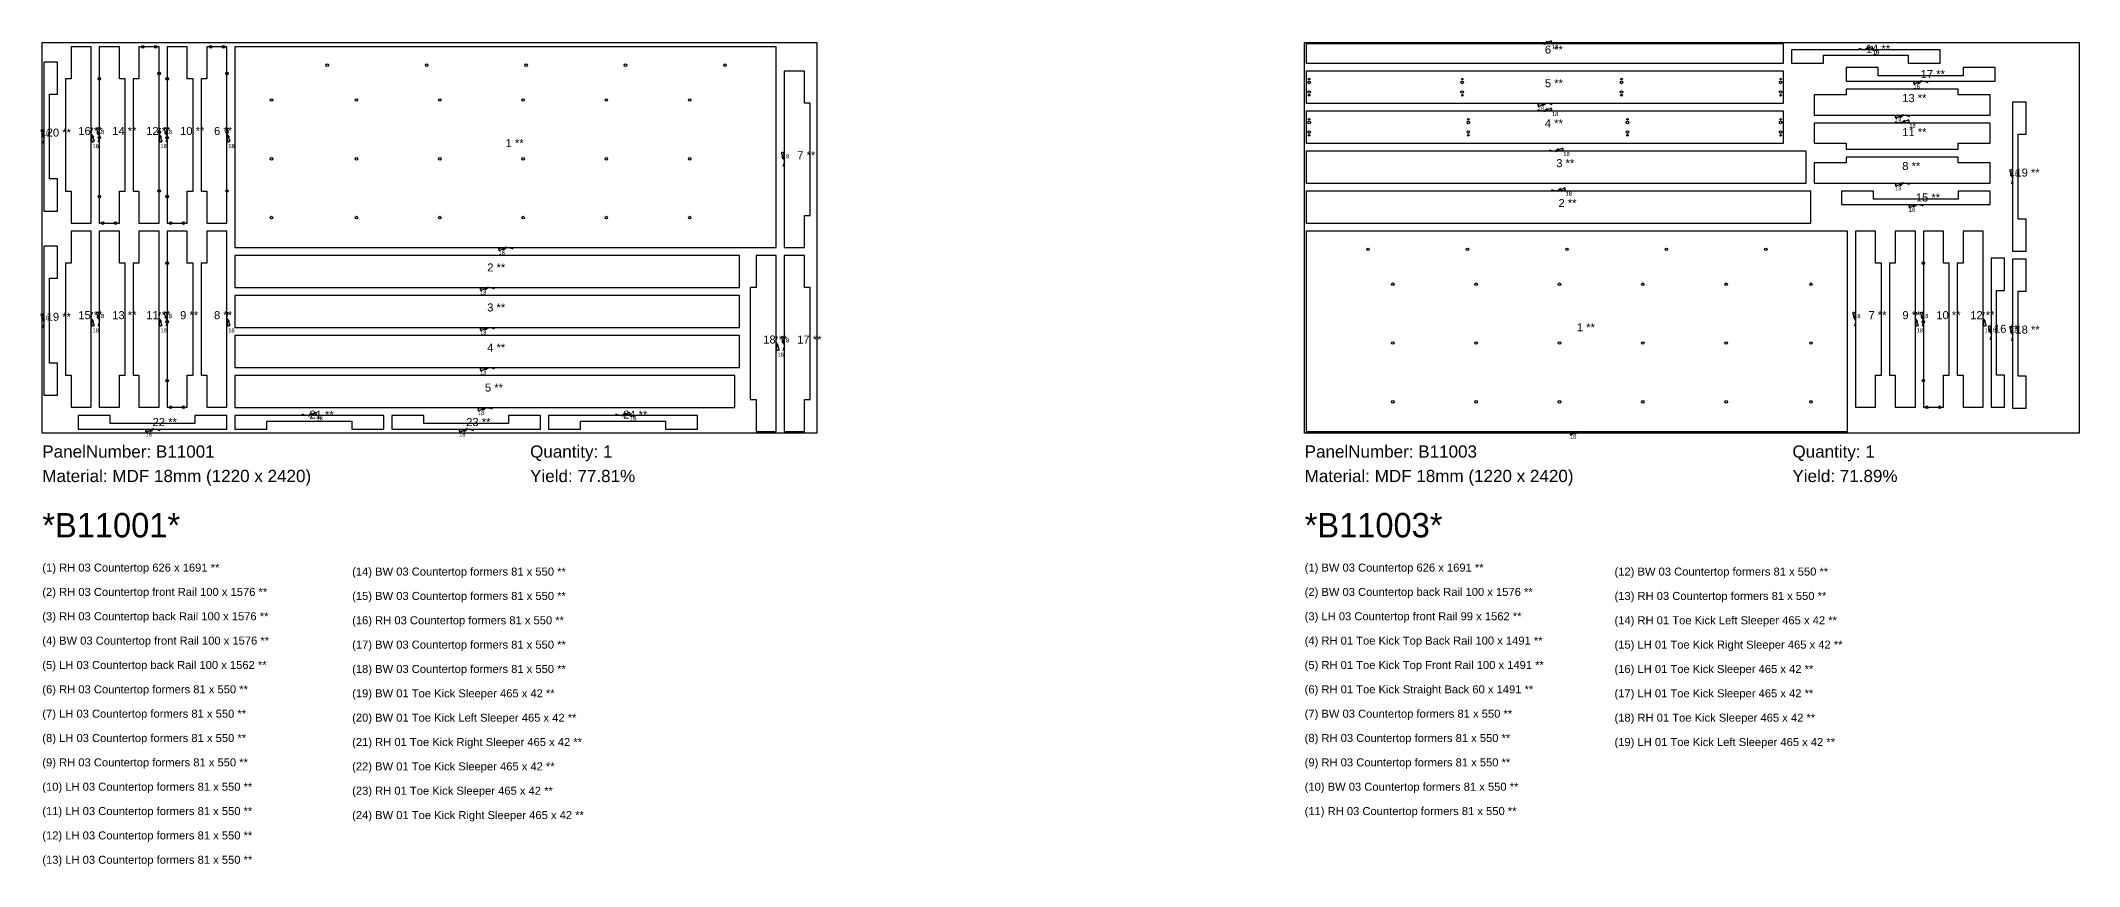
# Model space of a CAD drawing. Header units: inches. Extents: x -5 to 121280, y -1351 to 1225.
# Drawn here: x -5 to 6364, y -1351 to 1225 of the extents above; entities that cross this region are included whole.
import ezdxf

# ---------------------------------------------------------------- set-up
doc = ezdxf.new("R2010")
doc.units = ezdxf.units.IN
doc.header["$MEASUREMENT"] = 0
for name, color, linetype in [('BORDER_Z18P0RT1015', 7, 'Continuous'), ('NESTBORDER_Z18P0', 7, 'Continuous'), ('NESTTEXT', 1, 'Continuous'), ('PLINEDIRECTION', 6, 'Continuous'), ('VBORE_Z12P0', 3, 'Continuous'), ('VBORE_Z18P0', 3, 'Continuous')]:
    doc.layers.add(name, color=color, linetype=linetype)
doc.styles.add('BARCODE', font='3of9.TTF', dxfattribs={"height": 3})
doc.styles.get("Standard").update_dxf_attribs({"font": 'arial.ttf'})

msp = doc.modelspace()

# ---------------------------------------------------------------- linework, layer by layer
at = {"layer": 'BORDER_Z18P0RT1015', "color": 2}
for points in [[(4716.7, 1219, -0.103855), (4697.7, 1215), (3949, 1215), (3949, 1155), (5440, 1155), (5440, 1215), (4691.3, 1215, -0.103855), (4672.3, 1219)], [(1, 948.2, -0.103855), (5, 929.2), (5, 693.5), (47, 693.5), (47, 793.5), (22, 793.5), (22, 1058.5), (47, 1058.5), (47, 1158.5), (5, 1158.5), (5, 922.8, -0.103855), (1, 903.8)], [(157, 908.8, -0.103855), (153, 927.8), (153, 1206), (90, 1206), (90, 1106), (72, 1106), (72, 756), (90, 756), (90, 656), (153, 656), (153, 934.2, -0.103855), (157, 953.2)], [(174, 953.2, -0.103855), (178, 934.2), (178, 656), (241, 656), (241, 756), (259, 756), (259, 1106), (241, 1106), (241, 1206), (178, 1206), (178, 927.8, -0.103855), (174, 908.8)], [(369, 908.8, -0.103855), (365, 927.8), (365, 1206), (302, 1206), (302, 1106), (284, 1106), (284, 756), (302, 756), (302, 656), (365, 656), (365, 934.2, -0.103855), (369, 953.2)], [(386, 953.2, -0.103855), (390, 934.2), (390, 656), (453, 656), (453, 756), (471, 756), (471, 1106), (453, 1106), (453, 1206), (390, 1206), (390, 927.8, -0.103855), (386, 908.8)], [(581, 908.8, -0.103855), (577, 927.8), (577, 1206), (514, 1206), (514, 1106), (496, 1106), (496, 756), (514, 756), (514, 656), (577, 656), (577, 934.2, -0.103855), (581, 953.2)], [(1425.3, 576, -0.103855), (1444.3, 580), (2293, 580), (2293, 1206), (602, 1206), (602, 580), (1450.7, 580, -0.103855), (1469.7, 576)], [(5719.7, 1201, -0.103855), (5700.7, 1197), (5465, 1197), (5465, 1155), (5565, 1155), (5565, 1180), (5830, 1180), (5830, 1155), (5930, 1155), (5930, 1197), (5694.3, 1197, -0.103855), (5675.3, 1201)], [(2314, 877.2, -0.103855), (2318, 858.2), (2318, 580), (2381, 580), (2381, 680), (2399, 680), (2399, 1030), (2381, 1030), (2381, 1130), (2318, 1130), (2318, 851.8, -0.103855), (2314, 832.8)], [(4672.3, 1026, -0.103855), (4691.3, 1030), (5440, 1030), (5440, 1130), (3949, 1130), (3949, 1030), (4697.7, 1030, -0.103855), (4716.7, 1026)], [(5846.3, 1095, -0.103855), (5865.3, 1099), (6101, 1099), (6101, 1141), (6001, 1141), (6001, 1116), (5736, 1116), (5736, 1141), (5636, 1141), (5636, 1099), (5871.7, 1099, -0.103855), (5890.7, 1095)], [(5788.8, 989, -0.103855), (5807.8, 993), (6086, 993), (6086, 1056), (5986, 1056), (5986, 1074), (5636, 1074), (5636, 1056), (5536, 1056), (5536, 993), (5814.2, 993, -0.103855), (5833.2, 989)], [(6152, 823.2, -0.103855), (6156, 804.2), (6156, 568.5), (6198, 568.5), (6198, 668.5), (6173, 668.5), (6173, 933.5), (6198, 933.5), (6198, 1033.5), (6156, 1033.5), (6156, 797.8, -0.103855), (6152, 778.8)], [(4716.7, 1009, -0.103855), (4697.7, 1005), (3949, 1005), (3949, 905), (5440, 905), (5440, 1005), (4691.3, 1005, -0.103855), (4672.3, 1009)], [(5833.2, 972, -0.103855), (5814.2, 968), (5536, 968), (5536, 905), (5636, 905), (5636, 887), (5986, 887), (5986, 905), (6086, 905), (6086, 968), (5807.8, 968, -0.103855), (5788.8, 972)], [(4752.2, 884, -0.103855), (4733.2, 880), (3949, 880), (3949, 781), (5511, 781), (5511, 880), (4726.8, 880, -0.103855), (4707.8, 884)], [(5788.8, 777, -0.103855), (5807.8, 781), (6086, 781), (6086, 844), (5986, 844), (5986, 862), (5636, 862), (5636, 844), (5536, 844), (5536, 781), (5814.2, 781, -0.103855), (5833.2, 777)], [(4759.2, 760, -0.103855), (4740.2, 756), (3949, 756), (3949, 656), (5525, 656), (5525, 756), (4733.8, 756, -0.103855), (4714.8, 760)], [(5831.3, 710, -0.103855), (5850.3, 714), (6086, 714), (6086, 756), (5986, 756), (5986, 731), (5721, 731), (5721, 756), (5621, 756), (5621, 714), (5856.7, 714, -0.103855), (5875.7, 710)], [(1, 373.2, -0.103855), (5, 354.2), (5, 118.5), (47, 118.5), (47, 218.5), (22, 218.5), (22, 483.5), (47, 483.5), (47, 583.5), (5, 583.5), (5, 347.8, -0.103855), (1, 328.8)], [(157, 333.8, -0.103855), (153, 352.8), (153, 631), (90, 631), (90, 531), (72, 531), (72, 181), (90, 181), (90, 81), (153, 81), (153, 359.2, -0.103855), (157, 378.2)], [(174, 378.2, -0.103855), (178, 359.2), (178, 81), (241, 81), (241, 181), (259, 181), (259, 531), (241, 531), (241, 631), (178, 631), (178, 352.8, -0.103855), (174, 333.8)], [(369, 333.8, -0.103855), (365, 352.8), (365, 631), (302, 631), (302, 531), (284, 531), (284, 181), (302, 181), (302, 81), (365, 81), (365, 359.2, -0.103855), (369, 378.2)], [(386, 378.2, -0.103855), (390, 359.2), (390, 81), (453, 81), (453, 181), (471, 181), (471, 531), (453, 531), (453, 631), (390, 631), (390, 352.8, -0.103855), (386, 333.8)], [(581, 333.8, -0.103855), (577, 352.8), (577, 631), (514, 631), (514, 531), (496, 531), (496, 181), (514, 181), (514, 81), (577, 81), (577, 359.2, -0.103855), (581, 378.2)], [(4772.3, 1, -0.103855), (4791.3, 5), (5640, 5), (5640, 631), (3949, 631), (3949, 5), (4797.7, 5, -0.103855), (4816.7, 1)], [(5661, 378.2, -0.103855), (5665, 359.2), (5665, 81), (5728, 81), (5728, 181), (5746, 181), (5746, 531), (5728, 531), (5728, 631), (5665, 631), (5665, 352.8, -0.103855), (5661, 333.8)], [(5856, 333.8, -0.103855), (5852, 352.8), (5852, 631), (5789, 631), (5789, 531), (5771, 531), (5771, 181), (5789, 181), (5789, 81), (5852, 81), (5852, 359.2, -0.103855), (5856, 378.2)], [(5873, 378.2, -0.103855), (5877, 359.2), (5877, 81), (5940, 81), (5940, 181), (5958, 181), (5958, 531), (5940, 531), (5940, 631), (5877, 631), (5877, 352.8, -0.103855), (5873, 333.8)], [(6068, 333.8, -0.103855), (6064, 352.8), (6064, 631), (6001, 631), (6001, 531), (5983, 531), (5983, 181), (6001, 181), (6001, 81), (6064, 81), (6064, 359.2, -0.103855), (6068, 378.2)], [(1367.8, 451, -0.103855), (1386.8, 455), (2178, 455), (2178, 555), (602, 555), (602, 455), (1393.2, 455, -0.103855), (1412.2, 451)], [(2297, 257.8, -0.103855), (2293, 276.8), (2293, 555), (2230, 555), (2230, 455), (2212, 455), (2212, 105), (2230, 105), (2230, 5), (2293, 5), (2293, 283.2, -0.103855), (2297, 302.2)], [(2314, 302.2, -0.103855), (2318, 283.2), (2318, 5), (2381, 5), (2381, 105), (2399, 105), (2399, 455), (2381, 455), (2381, 555), (2318, 555), (2318, 276.8, -0.103855), (2314, 257.8)], [(6085, 335.7, -0.103855), (6089, 316.7), (6089, 81), (6131, 81), (6131, 181), (6106, 181), (6106, 446), (6131, 446), (6131, 546), (6089, 546), (6089, 310.3, -0.103855), (6085, 291.3)], [(6152, 333.2, -0.103855), (6156, 314.2), (6156, 78.5), (6198, 78.5), (6198, 178.5), (6173, 178.5), (6173, 443.5), (6198, 443.5), (6198, 543.5), (6156, 543.5), (6156, 307.8, -0.103855), (6152, 288.8)], [(1367.8, 326, -0.103855), (1386.8, 330), (2178, 330), (2178, 430), (602, 430), (602, 330), (1393.2, 330, -0.103855), (1412.2, 326)], [(1367.8, 201, -0.103855), (1386.8, 205), (2178, 205), (2178, 305), (602, 305), (602, 205), (1393.2, 205, -0.103855), (1412.2, 201)], [(1360.8, 76, -0.103855), (1379.8, 80), (2164, 80), (2164, 180), (602, 180), (602, 80), (1386.2, 80, -0.103855), (1405.2, 76)], [(322.3, 9, -0.103855), (341.3, 13), (577, 13), (577, 55), (477, 55), (477, 30), (212, 30), (212, 55), (112, 55), (112, 13), (347.7, 13, -0.103855), (366.7, 9)], [(856.7, 59, -0.103855), (837.7, 55), (602, 55), (602, 13), (702, 13), (702, 38), (967, 38), (967, 13), (1067, 13), (1067, 55), (831.3, 55, -0.103855), (812.3, 59)], [(1302.3, 9, -0.103855), (1321.3, 13), (1557, 13), (1557, 55), (1457, 55), (1457, 30), (1192, 30), (1192, 55), (1092, 55), (1092, 13), (1327.7, 13, -0.103855), (1346.7, 9)], [(1836.7, 59, -0.103855), (1817.7, 55), (1582, 55), (1582, 13), (1682, 13), (1682, 38), (1947, 38), (1947, 13), (2047, 13), (2047, 55), (1811.3, 55, -0.103855), (1792.3, 59)]]:
    msp.add_lwpolyline(points, format="xyb", dxfattribs=at)
at = {"layer": 'NESTBORDER_Z18P0', "color": 2}
for points in [[(0, 0), (0, 1220), (2420, 1220), (2420, 0)], [(3944, 0), (3944, 1220), (6364, 1220), (6364, 0)]]:
    msp.add_lwpolyline(points, close=True, dxfattribs=at)
at = {"layer": 'PLINEDIRECTION', "color": 6}
for points in [[(4716.7, 1219), (4714.2, 1224.8), (4690.9, 1214.6), (4703.8, 1216.8), (4701.3, 1222.6), (4690.9, 1214.6), (4703.2, 1218.3), (4701.9, 1221.2), (4690.9, 1214.6)], [(5719.7, 1201), (5717.2, 1206.8), (5693.9, 1196.6), (5706.8, 1198.8), (5704.3, 1204.6), (5693.9, 1196.6), (5706.2, 1200.3), (5704.9, 1203.2), (5693.9, 1196.6)], [(5846.3, 1095), (5848.8, 1089.2), (5872.1, 1099.4), (5859.2, 1097.2), (5861.7, 1091.4), (5872.1, 1099.4), (5859.8, 1095.8), (5861.1, 1092.8), (5872.1, 1099.4)], [(4672.3, 1026), (4674.8, 1020.2), (4698.1, 1030.4), (4685.2, 1028.2), (4687.7, 1022.4), (4698.1, 1030.4), (4685.8, 1026.7), (4687.1, 1023.8), (4698.1, 1030.4)], [(4716.7, 1009), (4714.2, 1014.8), (4690.9, 1004.6), (4703.8, 1006.8), (4701.3, 1012.6), (4690.9, 1004.6), (4703.2, 1008.3), (4701.9, 1011.2), (4690.9, 1004.6)], [(5788.8, 989), (5791.3, 983.2), (5814.6, 993.4), (5801.7, 991.2), (5804.2, 985.4), (5814.6, 993.4), (5802.3, 989.7), (5803.6, 986.8), (5814.6, 993.4)], [(5833.2, 972), (5830.7, 977.8), (5807.4, 967.6), (5820.3, 969.8), (5817.8, 975.6), (5807.4, 967.6), (5819.7, 971.3), (5818.4, 974.2), (5807.4, 967.6)], [(1, 948.2), (-4.8, 945.7), (5.4, 922.4), (3.2, 935.3), (-2.6, 932.8), (5.4, 922.4), (1.7, 934.7), (-1.2, 933.4), (5.4, 922.4)], [(157, 908.8), (162.8, 911.3), (152.6, 934.6), (154.8, 921.7), (160.6, 924.2), (152.6, 934.6), (156.3, 922.3), (159.2, 923.6), (152.6, 934.6)], [(174, 953.2), (168.2, 950.7), (178.4, 927.4), (176.2, 940.3), (170.4, 937.8), (178.4, 927.4), (174.8, 939.7), (171.8, 938.4), (178.4, 927.4)], [(369, 908.8), (374.8, 911.3), (364.6, 934.6), (366.8, 921.7), (372.6, 924.2), (364.6, 934.6), (368.3, 922.3), (371.2, 923.6), (364.6, 934.6)], [(386, 953.2), (380.2, 950.7), (390.4, 927.4), (388.2, 940.3), (382.4, 937.8), (390.4, 927.4), (386.8, 939.7), (383.8, 938.4), (390.4, 927.4)], [(581, 908.8), (586.8, 911.3), (576.6, 934.6), (578.8, 921.7), (584.6, 924.2), (576.6, 934.6), (580.3, 922.3), (583.2, 923.6), (576.6, 934.6)], [(2314, 877.2), (2308.2, 874.7), (2318.4, 851.4), (2316.2, 864.3), (2310.4, 861.8), (2318.4, 851.4), (2314.8, 863.7), (2311.8, 862.4), (2318.4, 851.4)], [(4752.2, 884), (4749.7, 889.8), (4726.4, 879.6), (4739.3, 881.8), (4736.8, 887.6), (4726.4, 879.6), (4738.7, 883.3), (4737.4, 886.2), (4726.4, 879.6)], [(4759.2, 760), (4756.7, 765.8), (4733.4, 755.6), (4746.3, 757.8), (4743.8, 763.6), (4733.4, 755.6), (4745.7, 759.3), (4744.4, 762.2), (4733.4, 755.6)], [(5788.8, 777), (5791.3, 771.2), (5814.6, 781.4), (5801.7, 779.2), (5804.2, 773.4), (5814.6, 781.4), (5802.3, 777.7), (5803.6, 774.8), (5814.6, 781.4)], [(6152, 823.2), (6146.2, 820.7), (6156.4, 797.4), (6154.2, 810.3), (6148.4, 807.8), (6156.4, 797.4), (6152.7, 809.7), (6149.8, 808.4), (6156.4, 797.4)], [(5831.3, 710), (5833.8, 704.2), (5857.1, 714.4), (5844.2, 712.2), (5846.7, 706.4), (5857.1, 714.4), (5844.8, 710.7), (5846.1, 707.8), (5857.1, 714.4)], [(1425.3, 576), (1427.8, 570.2), (1451.1, 580.4), (1438.2, 578.2), (1440.7, 572.4), (1451.1, 580.4), (1438.8, 576.7), (1440.1, 573.8), (1451.1, 580.4)], [(1367.8, 451), (1370.3, 445.2), (1393.6, 455.4), (1380.7, 453.2), (1383.2, 447.4), (1393.6, 455.4), (1381.3, 451.7), (1382.6, 448.8), (1393.6, 455.4)], [(1, 373.2), (-4.8, 370.7), (5.4, 347.4), (3.2, 360.3), (-2.6, 357.8), (5.4, 347.4), (1.7, 359.7), (-1.2, 358.4), (5.4, 347.4)], [(157, 333.8), (162.8, 336.3), (152.6, 359.6), (154.8, 346.7), (160.6, 349.2), (152.6, 359.6), (156.3, 347.3), (159.2, 348.6), (152.6, 359.6)], [(174, 378.2), (168.2, 375.7), (178.4, 352.4), (176.2, 365.3), (170.4, 362.8), (178.4, 352.4), (174.8, 364.7), (171.8, 363.4), (178.4, 352.4)], [(369, 333.8), (374.8, 336.3), (364.6, 359.6), (366.8, 346.7), (372.6, 349.2), (364.6, 359.6), (368.3, 347.3), (371.2, 348.6), (364.6, 359.6)], [(386, 378.2), (380.2, 375.7), (390.4, 352.4), (388.2, 365.3), (382.4, 362.8), (390.4, 352.4), (386.8, 364.7), (383.8, 363.4), (390.4, 352.4)], [(581, 333.8), (586.8, 336.3), (576.6, 359.6), (578.8, 346.7), (584.6, 349.2), (576.6, 359.6), (580.3, 347.3), (583.2, 348.6), (576.6, 359.6)], [(1367.8, 326), (1370.3, 320.2), (1393.6, 330.4), (1380.7, 328.2), (1383.2, 322.4), (1393.6, 330.4), (1381.3, 326.7), (1382.6, 323.8), (1393.6, 330.4)], [(5661, 378.2), (5655.2, 375.7), (5665.4, 352.4), (5663.2, 365.3), (5657.4, 362.8), (5665.4, 352.4), (5661.7, 364.7), (5658.8, 363.4), (5665.4, 352.4)], [(5856, 333.8), (5861.8, 336.3), (5851.6, 359.6), (5853.8, 346.7), (5859.6, 349.2), (5851.6, 359.6), (5855.3, 347.3), (5858.2, 348.6), (5851.6, 359.6)], [(5873, 378.2), (5867.2, 375.7), (5877.4, 352.4), (5875.2, 365.3), (5869.4, 362.8), (5877.4, 352.4), (5873.7, 364.7), (5870.8, 363.4), (5877.4, 352.4)], [(6068, 333.8), (6073.8, 336.3), (6063.6, 359.6), (6065.8, 346.7), (6071.6, 349.2), (6063.6, 359.6), (6067.3, 347.3), (6070.2, 348.6), (6063.6, 359.6)], [(6085, 335.7), (6079.2, 333.2), (6089.4, 309.9), (6087.2, 322.8), (6081.4, 320.3), (6089.4, 309.9), (6085.7, 322.2), (6082.8, 320.9), (6089.4, 309.9)], [(6152, 333.2), (6146.2, 330.7), (6156.4, 307.4), (6154.2, 320.3), (6148.4, 317.8), (6156.4, 307.4), (6152.7, 319.7), (6149.8, 318.4), (6156.4, 307.4)], [(2297, 257.8), (2302.8, 260.3), (2292.6, 283.6), (2294.8, 270.7), (2300.6, 273.2), (2292.6, 283.6), (2296.3, 271.3), (2299.2, 272.6), (2292.6, 283.6)], [(2314, 302.2), (2308.2, 299.7), (2318.4, 276.4), (2316.2, 289.3), (2310.4, 286.8), (2318.4, 276.4), (2314.8, 288.7), (2311.8, 287.4), (2318.4, 276.4)], [(1367.8, 201), (1370.3, 195.2), (1393.6, 205.4), (1380.7, 203.2), (1383.2, 197.4), (1393.6, 205.4), (1381.3, 201.7), (1382.6, 198.8), (1393.6, 205.4)], [(856.7, 59), (854.2, 64.8), (830.9, 54.6), (843.8, 56.8), (841.3, 62.6), (830.9, 54.6), (843.2, 58.3), (841.9, 61.2), (830.9, 54.6)], [(1360.8, 76), (1363.3, 70.2), (1386.6, 80.4), (1373.7, 78.2), (1376.2, 72.4), (1386.6, 80.4), (1374.3, 76.7), (1375.6, 73.8), (1386.6, 80.4)], [(1836.7, 59), (1834.2, 64.8), (1810.9, 54.6), (1823.8, 56.8), (1821.3, 62.6), (1810.9, 54.6), (1823.2, 58.3), (1821.9, 61.2), (1810.9, 54.6)], [(322.3, 9), (324.8, 3.2), (348.1, 13.4), (335.2, 11.2), (337.7, 5.4), (348.1, 13.4), (335.8, 9.7), (337.1, 6.8), (348.1, 13.4)], [(1302.3, 9), (1304.8, 3.2), (1328.1, 13.4), (1315.2, 11.2), (1317.7, 5.4), (1328.1, 13.4), (1315.8, 9.8), (1317.1, 6.8), (1328.1, 13.4)], [(4772.3, 1), (4774.8, -4.8), (4798.1, 5.4), (4785.2, 3.2), (4787.7, -2.6), (4798.1, 5.4), (4785.8, 1.7), (4787.1, -1.2), (4798.1, 5.4)]]:
    msp.add_lwpolyline(points, dxfattribs=at)
at = {"layer": 'VBORE_Z12P0', "color": 3}
for centre in [(314, 1206), (354, 1206), (526, 1206), (566, 1206), (890, 1149), (1200.8, 1149), (1511.5, 1149), (1822.3, 1149), (2133, 1149), (178, 1106), (365, 1123), (390, 1106), (577, 1123), (3958, 1095), (4436.3, 1095), (4933.7, 1095), (5431, 1095), (716, 1040), (981.4, 1040), (981.4, 1040), (1241.7, 1040), (1502, 1040), (1762.3, 1040), (2022.7, 1040), (3958, 1065), (4436.3, 1065), (4933.7, 1065), (5431, 1065), (3958, 970), (4455.3, 970), (4952.7, 970), (5431, 970), (178, 922.5), (365, 939.5), (390, 922.5), (577, 939.5), (3958, 940), (4455.3, 940), (4952.7, 940), (5431, 940), (716, 856.5), (981.4, 856.5), (981.4, 856.5), (1241.7, 856.5), (1502, 856.5), (1762.3, 856.5), (2022.7, 856.5), (178, 739), (365, 756), (390, 739), (577, 756), (189, 656), (229, 656), (401, 656), (441, 656), (716, 673), (981.4, 673), (981.4, 673), (1241.7, 673), (1502, 673), (1762.3, 673), (2022.7, 673), (4142, 574), (4452.8, 574), (4763.5, 574), (5074.2, 574), (5385, 574), (390, 531), (5877, 531), (4219.4, 465), (4219.4, 465), (4479.7, 465), (4740, 465), (5000.3, 465), (5260.7, 465), (5526, 465), (390, 347.5), (5877, 347.5), (4219.4, 281.5), (4219.4, 281.5), (4479.7, 281.5), (4740, 281.5), (5000.3, 281.5), (5260.7, 281.5), (5526, 281.5), (390, 164), (5877, 164), (401, 81), (441, 81), (4219.4, 98), (4219.4, 98), (4479.7, 98), (4740, 98), (5000.3, 98), (5260.7, 98), (5526, 98), (5888, 81), (5928, 81)]:
    msp.add_circle(centre, 4, dxfattribs=at)
at = {"layer": 'VBORE_Z18P0', "color": 3}
for centre in [(3958, 1105), (4436.3, 1105), (4933.7, 1105), (5431, 1105), (3958, 1055), (4436.3, 1055), (4933.7, 1055), (5431, 1055), (3958, 980), (4455.3, 980), (4952.7, 980), (5431, 980), (3958, 930), (4455.3, 930), (4952.7, 930), (5431, 930)]:
    msp.add_circle(centre, 2.5, dxfattribs=at)

# ---------------------------------------------------------------- texts
at = {"layer": 'NESTTEXT', "color": 1}
for s, height, p in [('6 **', 25, (4694.5, 1185)), ('14 **', 25, (5697.5, 1187.6)), ('5 **', 25, (4694.5, 1080)), ('17 **', 25, (5868.5, 1108.4)), ('13 **', 25, (5811, 1033.5)), ('16 **', 25, (112.5, 931)), ('14 **', 25, (218.5, 931)), ('12 **', 25, (324.5, 931)), ('10 **', 25, (430.5, 931)), ('6 **', 25, (536.5, 931)), ('4 **', 25, (4694.5, 955)), ('20 **', 25, (13.6, 926)), ('1 **', 25, (1447.5, 893)), ('11 **', 25, (5811, 927.5)), ('7 **', 25, (2358.5, 855)), ('3 **', 25, (4730, 830.5)), ('8 **', 25, (5811, 821.5)), ('19 **', 25, (6164.6, 801)), ('2 **', 25, (4737, 706)), ('15 **', 25, (5853.5, 723.4)), ('2 **', 25, (1390, 505)), ('3 **', 25, (1390, 380)), ('19 **', 25, (13.6, 351)), ('15 **', 25, (112.5, 356)), ('13 **', 25, (218.5, 356)), ('11 **', 25, (324.5, 356)), ('9 **', 25, (430.5, 356)), ('8 **', 25, (536.5, 356)), ('1 **', 25, (4794.5, 318)), ('7 **', 25, (5705.5, 356)), ('9 **', 25, (5811.5, 356)), ('10 **', 25, (5917.5, 356)), ('12 **', 25, (6023.5, 356)), ('16 **', 25, (6097.6, 313.5)), ('18 **', 25, (6164.6, 311)), ('4 **', 25, (1390, 255)), ('18 **', 25, (2252.5, 280)), ('17 **', 25, (2358.5, 280)), ('5 **', 25, (1383, 130)), ('21 **', 25, (834.5, 45.6)), ('24 **', 25, (1814.5, 45.6)), ('22 **', 25, (344.5, 22.4)), ('23 **', 25, (1324.5, 22.4)), ('PanelNumber: B11001', 38.1, (0, -76.2)), ('Quantity: 1', 38.1, (1524, -76.2)), ('PanelNumber: B11003', 38.1, (3944, -76.2)), ('Quantity: 1', 38.1, (5468, -76.2)), ('Material: MDF 18mm (1220 x 2420)', 38.1, (0, -152.4)), ('Yield: 77.81%', 38.1, (1524, -152.4)), ('Material: MDF 18mm (1220 x 2420)', 38.1, (3944, -152.4)), ('Yield: 71.89%', 38.1, (5468, -152.4)), ('(1) RH 03 Countertop 626 x 1691 **', 25, (0, -431.8)), ('(14) BW 03 Countertop formers 81 x 550 **', 25, (968, -444.3)), ('(1) BW 03 Countertop 626 x 1691 **', 25, (3944, -431.8)), ('(12) BW 03 Countertop formers 81 x 550 **', 25, (4912, -444.3)), ('(2) RH 03 Countertop front Rail 100 x 1576 **', 25, (0, -507.8)), ('(15) BW 03 Countertop formers 81 x 550 **', 25, (968, -520.3)), ('(2) BW 03 Countertop back Rail 100 x 1576 **', 25, (3944, -507.8)), ('(13) RH 03 Countertop formers 81 x 550 **', 25, (4912, -520.3)), ('(3) RH 03 Countertop back Rail 100 x 1576 **', 25, (0, -583.8)), ('(16) RH 03 Countertop formers 81 x 550 **', 25, (968, -596.3)), ('(3) LH 03 Countertop front Rail 99 x 1562 **', 25, (3944, -583.8)), ('(14) RH 01 Toe Kick Left Sleeper 465 x 42 **', 25, (4912, -596.3)), ('(4) BW 03 Countertop front Rail 100 x 1576 **', 25, (0, -659.8)), ('(4) RH 01 Toe Kick Top Back Rail 100 x 1491 **', 25, (3944, -659.8)), ('(17) BW 03 Countertop formers 81 x 550 **', 25, (968, -672.3)), ('(15) LH 01 Toe Kick Right Sleeper 465 x 42 **', 25, (4912, -672.3)), ('(5) LH 03 Countertop back Rail 100 x 1562 **', 25, (0, -735.8)), ('(18) BW 03 Countertop formers 81 x 550 **', 25, (968, -748.3)), ('(5) RH 01 Toe Kick Top Front Rail 100 x 1491 **', 25, (3944, -735.8)), ('(16) LH 01 Toe Kick Sleeper 465 x 42 **', 25, (4912, -748.3)), ('(6) RH 03 Countertop formers 81 x 550 **', 25, (0, -811.8)), ('(19) BW 01 Toe Kick Sleeper 465 x 42 **', 25, (968, -824.3)), ('(6) RH 01 Toe Kick Straight Back 60 x 1491 **', 25, (3944, -811.8)), ('(17) LH 01 Toe Kick Sleeper 465 x 42 **', 25, (4912, -824.3)), ('(7) LH 03 Countertop formers 81 x 550 **', 25, (0, -887.8)), ('(20) BW 01 Toe Kick Left Sleeper 465 x 42 **', 25, (968, -900.3)), ('(7) BW 03 Countertop formers 81 x 550 **', 25, (3944, -887.8)), ('(18) RH 01 Toe Kick Sleeper 465 x 42 **', 25, (4912, -900.3)), ('(8) LH 03 Countertop formers 81 x 550 **', 25, (0, -963.8)), ('(21) RH 01 Toe Kick Right Sleeper 465 x 42 **', 25, (968, -976.3)), ('(8) RH 03 Countertop formers 81 x 550 **', 25, (3944, -963.8)), ('(19) LH 01 Toe Kick Left Sleeper 465 x 42 **', 25, (4912, -976.3)), ('(9) RH 03 Countertop formers 81 x 550 **', 25, (0, -1039.8)), ('(9) RH 03 Countertop formers 81 x 550 **', 25, (3944, -1039.8)), ('(22) BW 01 Toe Kick Sleeper 465 x 42 **', 25, (968, -1052.3)), ('(10) LH 03 Countertop formers 81 x 550 **', 25, (0, -1115.8)), ('(23) RH 01 Toe Kick Sleeper 465 x 42 **', 25, (968, -1128.3)), ('(10) BW 03 Countertop formers 81 x 550 **', 25, (3944, -1115.8)), ('(11) LH 03 Countertop formers 81 x 550 **', 25, (0, -1191.8)), ('(24) BW 01 Toe Kick Right Sleeper 465 x 42 **', 25, (968, -1204.3)), ('(11) RH 03 Countertop formers 81 x 550 **', 25, (3944, -1191.8)), ('(12) LH 03 Countertop formers 81 x 550 **', 25, (0, -1267.8)), ('(13) LH 03 Countertop formers 81 x 550 **', 25, (0, -1343.8))]:
    msp.add_text(s, height=height, dxfattribs=at).set_placement(p)
at = {"layer": 'NESTTEXT', "color": 1, "style": 'BARCODE'}
for s, p in [('*B11001*', (0, -325.1)), ('*B11003*', (3944, -325.1))]:
    msp.add_text(s, height=76.2, dxfattribs=at).set_placement(p)
at = {"layer": 'PLINEDIRECTION', "color": 6}
for p in [(4716.7, 1200), (5719.7, 1182), (5846.3, 1076), (4672.3, 1007), (4716.7, 990), (5788.8, 970), (5833.2, 953), (1, 929.2), (157, 889.8), (174, 934.2), (369, 889.8), (386, 934.2), (581, 889.8), (2314, 858.2), (4752.2, 865), (5788.8, 758), (6152, 804.2), (4759.2, 741), (5831.3, 691), (1425.3, 557), (1367.8, 432), (1, 354.2), (157, 314.8), (174, 359.2), (369, 314.8), (386, 359.2), (581, 314.8), (1367.8, 307), (5661, 359.2), (5856, 314.8), (5873, 359.2), (6068, 314.8), (6085, 316.7), (6152, 314.2), (2314, 283.2), (1367.8, 182), (2297, 238.8), (1360.8, 57), (322.3, -10), (856.7, 40), (1302.3, -10), (1836.7, 40), (4772.3, -18)]:
    msp.add_text('18', height=12.7, dxfattribs=at).set_placement(p)

doc.saveas('drawing.dxf')
